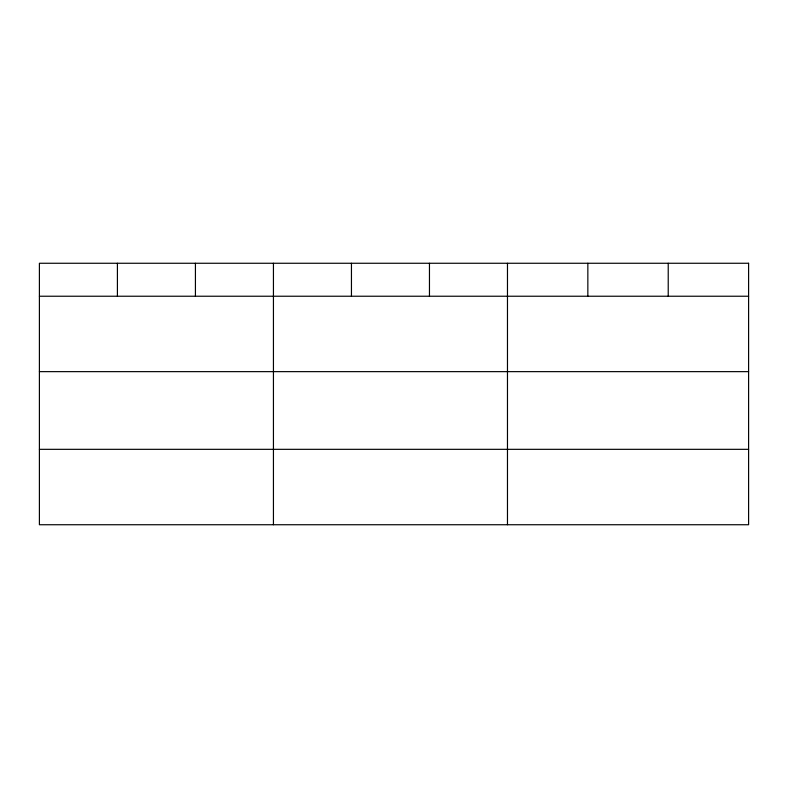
<?xml version="1.0" encoding="UTF-8"?>
<svg xmlns="http://www.w3.org/2000/svg" width="788" height="788" viewBox="0 0 788 788"><rect width="100%" height="100%" fill="white"/><g stroke="black" fill="none" stroke-linecap="round" stroke-linejoin="round"><path stroke-width="1.18" d="M39.4 296.229L748.6 296.229M39.4 371.641L748.6 371.641M39.4 449.327L748.6 449.327M668.224 263.261L668.224 296.229M587.848 263.261L587.848 296.229M507.472 263.261L507.472 524.739M429.46 263.261L429.46 296.229M351.448 263.261L351.448 296.229M273.436 263.261L273.436 524.739M195.424 263.261L195.424 296.229M117.412 263.261L117.412 296.229M748.6 263.261L39.4 263.261L39.4 524.739L748.6 524.739L748.6 263.261"/></g></svg>
